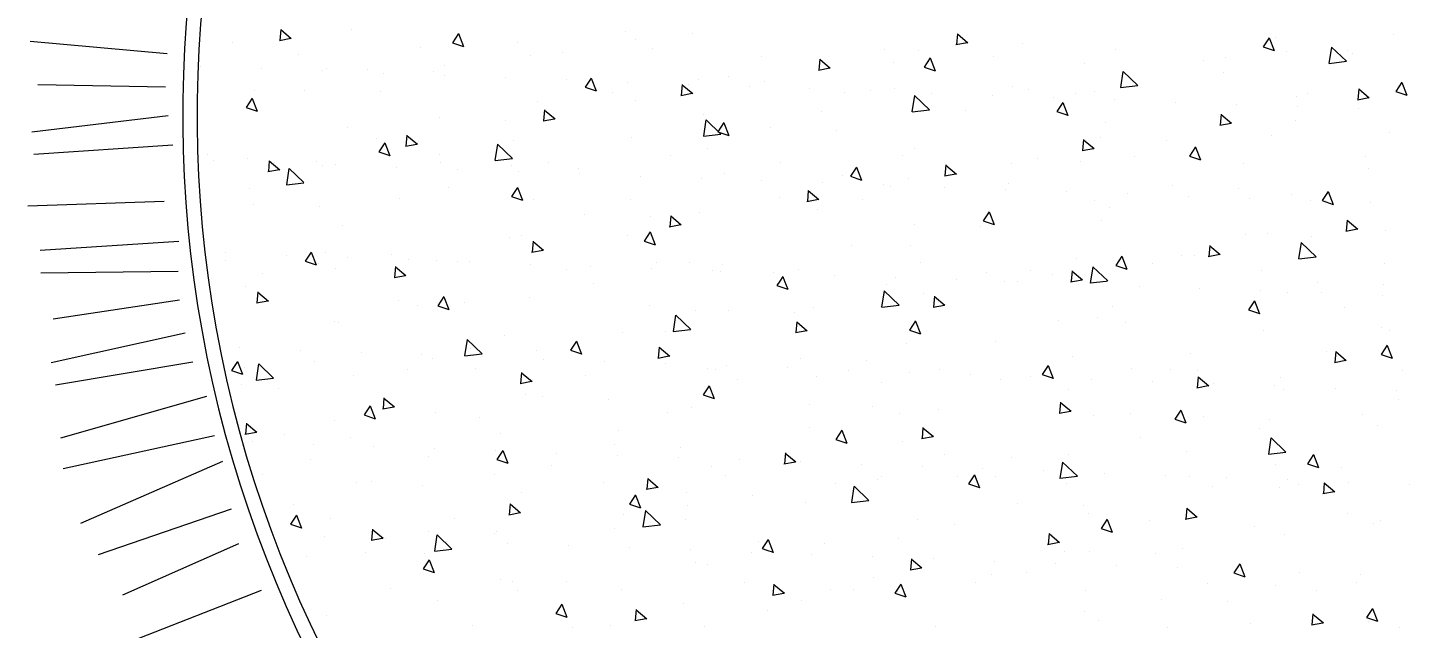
# Model space of a CAD drawing. Header units: metres. Extents: x 2200 to 70418, y 2356 to 27441.
# Drawn here: x 65091 to 66057, y 14057 to 14473 of the extents above; entities that cross this region are included whole.
import ezdxf

# ---------------------------------------------------------------- set-up
doc = ezdxf.new("R2010")
doc.units = ezdxf.units.M
doc.header["$LTSCALE"] = 0.5
doc.layers.get('Defpoints').update_dxf_attribs({"color": 140})
doc.layers.add('I-Furn', color=30, linetype='Continuous', lineweight=18)
doc.styles.add('Arch-Dim', font='romans.shx', dxfattribs={"width": 0.5})
doc.styles.add('DIM_FONT', font='SIMPLEX', dxfattribs={"width": 0.6})
doc.dimstyles.new('Annotative m', dxfattribs={"dimscale": 100, "dimtxt": 2.5, "dimasz": 1.5, "dimexe": 1.5, "dimexo": 1.5, "dimgap": 0.8, "dimtad": 1, "dimlfac": 0.001, "dimzin": 3, "dimdsep": 46, "dimtxsty": 'Arch-Dim', "dimblk": 'ARCHTICK', "dimcen": 2.5, "dimazin": 2, "dimtfac": 0.75, "dimtix": 1, "dimtmove": 2, "dimatfit": 3, "dimfxl": 1, "dimtolj": 1, "dimtzin": 0, "dimarcsym": 0})

# ---------------------------------------------------------------- blocks, each defined once
blk = doc.blocks.new('A$C291A2D05')
at = {"layer": 'I-Furn', "linetype": 'Continuous'}
for p, q in [((958.27, 953.8), (967.16, 957.21)), ((964.54, 949.56), (967.11, 957.23)), ((1237.1, 958.96), (1237.1, 958.96)), ((925.23, 948.11), (925.23, 948.11)), ((958.22, 953.8), (964.54, 949.54)), ((1140.78, 943.62), (1149.68, 947.04)), ((1147.05, 939.39), (1149.63, 947.06)), ((1158.11, 954.31), (1158.11, 954.31)), ((1171.9, 950.02), (1171.9, 950.02)), ((1178.49, 951.43), (1178.49, 951.43)), ((1336.67, 951.85), (1336.67, 951.85)), ((993.02, 945.24), (993.02, 945.24)), ((1060.82, 942.38), (1060.82, 942.38)), ((1084.05, 941.59), (1084.05, 941.59)), ((1098.59, 940.91), (1098.59, 940.91)), ((1105.93, 940.5), (1105.93, 940.5)), ((1128.61, 939.51), (1128.61, 939.51)), ((1130.39, 945.1), (1130.39, 945.1)), ((1140.73, 943.63), (1147.05, 939.36)), ((1262.61, 939.14), (1262.61, 939.14)), ((1323.3, 933.45), (1332.19, 936.87)), ((1329.57, 929.22), (1332.14, 936.89)), ((962.88, 923.89), (969, 931.18)), ((970.35, 922.9), (968.88, 930.86)), ((1009.98, 928.88), (1009.98, 928.88)), ((1018.39, 930.35), (1018.39, 930.35)), ((1041.79, 932.37), (1041.79, 932.37)), ((1196.41, 936.65), (1196.41, 936.65)), ((1264.2, 933.78), (1264.2, 933.78)), ((1323.25, 933.45), (1329.57, 929.19)), ((1332, 930.92), (1332, 930.92)), ((938.49, 919.83), (938.49, 919.83)), ((962.75, 923.89), (970.34, 923.22)), ((970.29, 924.02), (970.29, 924.02)), ((976.58, 923.43), (976.58, 923.43)), ((1053.97, 915.92), (1060.09, 923.21)), ((1061.44, 914.93), (1059.97, 922.89)), ((1188.54, 926.42), (1188.54, 926.42)), ((1299.71, 924.81), (1299.71, 924.81)), ((1305.17, 922.42), (1305.17, 922.42)), ((933.79, 905.03), (943.68, 915.34)), ((935.92, 916.17), (935.92, 916.17)), ((945.09, 903.26), (943.69, 915.32)), ((1053.84, 915.92), (1061.43, 915.25)), ((1114.48, 913.71), (1114.48, 913.71)), ((1144.93, 907.95), (1152.53, 907.28)), ((1145.06, 907.95), (1151.19, 915.24)), ((1152.53, 906.96), (1151.07, 914.92)), ((1225.28, 911.9), (1225.28, 911.9)), ((1235.56, 916.68), (1235.56, 916.68)), ((1257.08, 916.08), (1257.08, 916.08)), ((933.82, 904.92), (945.11, 903.17)), ((1034.03, 902.66), (1040.34, 898.4)), ((1034.08, 902.66), (1042.97, 906.08)), ((1040.35, 898.43), (1042.92, 906.1)), ((1040.42, 901), (1040.42, 901)), ((1104.39, 898.22), (1104.39, 898.22)), ((1145.08, 901.34), (1145.08, 901.34)), ((1170.35, 907.74), (1170.35, 907.74)), ((1236.03, 899.98), (1243.62, 899.32)), ((1236.16, 899.98), (1242.28, 907.27)), ((1243.63, 898.99), (1242.16, 906.95)), ((1327.25, 892.01), (1333.37, 899.3)), ((1334.72, 891.02), (1333.25, 898.98)), ((1040.24, 890.09), (1040.24, 890.09)), ((1065.18, 890.82), (1065.18, 890.82)), ((1069.33, 884.01), (1079.22, 894.32)), ((1080.63, 882.24), (1079.23, 894.3)), ((1096.98, 895.01), (1096.98, 895.01)), ((1216.54, 892.49), (1222.86, 888.23)), ((1216.59, 892.49), (1225.48, 895.9)), ((1222.86, 888.25), (1225.44, 895.93)), ((1311.11, 894.69), (1311.11, 894.69)), ((1327.12, 892.01), (1334.71, 891.35)), ((966.35, 888.28), (966.35, 888.28)), ((968.29, 880.35), (968.29, 880.35)), ((975.03, 881.15), (975.03, 881.15)), ((984.98, 880.26), (984.98, 880.26)), ((1069.35, 883.9), (1080.65, 882.15)), ((1237.05, 881.98), (1237.05, 881.98)), ((1298.16, 882.54), (1298.16, 882.54)), ((936.88, 873.93), (936.88, 873.93)), ((1036.09, 877.48), (1036.09, 877.48)), ((1103.88, 874.62), (1103.88, 874.62)), ((1162.98, 869.26), (1162.98, 869.26)), ((1171.68, 871.75), (1171.68, 871.75)), ((1204.87, 862.99), (1214.76, 873.3)), ((1216.17, 861.22), (1214.77, 873.28)), ((1234.01, 874.41), (1234.01, 874.41)), ((1271.76, 872.33), (1271.76, 872.33)), ((927.27, 866.15), (927.27, 866.15)), ((927.32, 861.7), (933.63, 857.44)), ((927.37, 861.7), (936.26, 865.11)), ((933.64, 857.46), (936.21, 865.14)), ((995.07, 863.29), (995.07, 863.29)), ((1062.86, 860.42), (1062.86, 860.42)), ((1168.81, 865.46), (1168.81, 865.46)), ((1191.87, 861.81), (1191.87, 861.81)), ((1204.89, 862.88), (1216.19, 861.13)), ((1223.67, 865.99), (1223.67, 865.99)), ((1239.47, 868.89), (1239.47, 868.89)), ((1307.27, 866.02), (1307.27, 866.02)), ((1088.92, 856.55), (1088.92, 856.55)), ((1102.85, 855.94), (1102.85, 855.94)), ((1109.83, 851.53), (1116.15, 847.27)), ((1109.88, 851.53), (1118.78, 854.94)), ((1111.67, 851.25), (1111.67, 851.25)), ((1116.15, 847.29), (1118.73, 854.97)), ((1130.66, 857.56), (1130.66, 857.56)), ((1198.46, 854.69), (1198.46, 854.69)), ((1266.25, 851.83), (1266.25, 851.83)), ((1014.85, 843.84), (1014.85, 843.84)), ((1031.77, 840.73), (1031.77, 840.73)), ((1038.7, 847.81), (1038.7, 847.81)), ((1063.57, 844.92), (1063.57, 844.92)), ((1292.35, 841.36), (1298.67, 837.1)), ((1292.4, 841.36), (1301.29, 844.77)), ((1298.67, 837.12), (1301.24, 844.8)), ((1334.05, 848.96), (1334.05, 848.96)), ((940.79, 831.13), (940.79, 831.13)), ((973.49, 838.87), (973.49, 838.87)), ((980.5, 828.36), (986.62, 835.65)), ((987.97, 827.37), (986.5, 835.33)), ((1232.47, 832.13), (1232.47, 832.13)), ((1296.62, 840.26), (1296.62, 840.26)), ((1318.56, 832.79), (1318.56, 832.79)), ((951.57, 830.17), (951.57, 830.17)), ((980.37, 828.36), (987.96, 827.7)), ((1071.59, 820.39), (1077.72, 827.69)), ((1079.06, 819.4), (1077.59, 827.36)), ((1167.26, 823.19), (1167.26, 823.19)), ((1238.35, 822.23), (1238.35, 822.23)), ((943.03, 815.79), (943.03, 815.79)), ((1003.18, 810.57), (1012.07, 813.98)), ((1009.45, 806.33), (1012.02, 814.01)), ((1010.82, 812.93), (1010.82, 812.93)), ((1071.46, 820.39), (1079.06, 819.73)), ((1101.3, 813.67), (1101.3, 813.67)), ((1158.46, 811.72), (1158.46, 811.72)), ((1162.56, 812.42), (1170.15, 811.76)), ((1162.69, 812.42), (1168.81, 819.72)), ((1170.15, 811.43), (1168.69, 819.39)), ((1190.26, 815.9), (1190.26, 815.9)), ((1253.78, 804.45), (1259.9, 811.75)), ((1261.25, 803.46), (1259.78, 811.42)), ((1305.87, 818.92), (1305.87, 818.92)), ((1003.12, 810.57), (1009.44, 806.31)), ((1037.15, 805.53), (1037.15, 805.53)), ((1078.62, 810.06), (1078.62, 810.06)), ((1146.41, 807.2), (1146.41, 807.2)), ((1185.69, 800.4), (1194.58, 803.81)), ((1191.96, 796.16), (1194.54, 803.84)), ((1214.21, 804.33), (1214.21, 804.33)), ((1231.8, 806.2), (1231.8, 806.2)), ((1253.65, 804.45), (1261.24, 803.79)), ((971.95, 796.59), (971.95, 796.59)), ((1030.16, 794.83), (1030.16, 794.83)), ((1078.26, 801.16), (1078.26, 801.16)), ((1157.74, 793.49), (1157.74, 793.49)), ((1185.64, 800.4), (1191.96, 796.14)), ((1282, 801.47), (1282, 801.47)), ((1295.07, 797.98), (1295.07, 797.98)), ((998.36, 790.64), (998.36, 790.64)), ((1230.93, 789.85), (1230.93, 789.85)), ((1285.15, 782.7), (1285.15, 782.7)), ((1316.95, 786.89), (1316.95, 786.89)), ((1336.3, 791.03), (1336.3, 791.03)), ((1083.67, 780.78), (1083.67, 780.78)), ((1165.72, 780.91), (1165.72, 780.91)), ((1262.23, 778.32), (1262.23, 778.32)), ((950.63, 760.3), (960.52, 770.61)), ((961.93, 758.53), (960.53, 770.59)), ((1009.61, 768.06), (1009.61, 768.06)), ((1035.61, 763.26), (1035.61, 763.26)), ((1099.76, 771.39), (1099.76, 771.39)), ((1156.85, 765.81), (1156.85, 765.81)), ((1188.17, 765.6), (1188.17, 765.6)), ((1204.95, 772.14), (1204.95, 772.14)), ((935.54, 755.35), (935.54, 755.35)), ((950.65, 760.19), (961.95, 758.44)), ((970.4, 754.32), (970.4, 754.32)), ((1078.93, 759.44), (1085.25, 755.18)), ((1078.98, 759.44), (1087.88, 762.85)), ((1085.25, 755.2), (1087.83, 762.87)), ((1125.05, 761.63), (1125.05, 761.63)), ((1293.53, 755.7), (1293.53, 755.7)), ((986.09, 748.03), (986.09, 748.03)), ((996.75, 744.73), (996.75, 744.73)), ((1044.85, 751.07), (1044.85, 751.07)), ((1053.89, 745.16), (1053.89, 745.16)), ((1086.17, 739.28), (1096.06, 749.59)), ((1096.18, 748.63), (1096.07, 749.57)), ((1097.47, 737.51), (1096.18, 748.63)), ((1114.11, 752.89), (1114.11, 752.89)), ((1229.38, 747.57), (1229.38, 747.57)), ((1261.45, 749.27), (1267.76, 745.01)), ((1261.5, 749.26), (1270.39, 752.68)), ((1267.77, 745.03), (1270.34, 752.7)), ((964.95, 740.55), (964.95, 740.55)), ((998.12, 732.83), (1004.25, 740.13)), ((1005.59, 731.84), (1004.12, 739.8)), ((1040.04, 740.18), (1040.04, 740.18)), ((1086.19, 739.17), (1096.18, 737.62)), ((1096.18, 737.62), (1097.49, 737.42)), ((1121.68, 742.3), (1121.68, 742.3)), ((1164.17, 738.63), (1164.17, 738.63)), ((1189.48, 739.44), (1189.48, 739.44)), ((1257.27, 736.57), (1257.27, 736.57)), ((1283.54, 736.8), (1283.54, 736.8)), ((1331.63, 743.13), (1331.63, 743.13)), ((945.07, 733.83), (945.07, 733.83)), ((965.98, 727.46), (965.98, 727.46)), ((997.99, 732.83), (1005.58, 732.17)), ((1012.87, 730.97), (1012.87, 730.97)), ((1080.66, 728.11), (1080.66, 728.11)), ((1089.09, 724.86), (1096.18, 724.24)), ((1089.22, 724.86), (1095.34, 732.16)), ((1096.18, 726.61), (1095.21, 731.83)), ((1096.68, 723.87), (1096.18, 726.61)), ((1098.21, 729.11), (1098.21, 729.11)), ((1148.46, 725.24), (1148.46, 725.24)), ((1221.71, 718.25), (1231.6, 728.56)), ((1233.01, 716.49), (1231.61, 728.55)), ((1251.74, 732.61), (1251.74, 732.61)), ((1310.74, 733.87), (1310.74, 733.87)), ((1325.07, 733.71), (1325.07, 733.71)), ((972.22, 718.48), (978.54, 714.22)), ((972.28, 718.47), (981.17, 721.89)), ((978.54, 714.24), (981.12, 721.91)), ((1034.06, 720.98), (1034.06, 720.98)), ((1096.18, 724.24), (1096.68, 724.2)), ((1123.44, 715.72), (1123.44, 715.72)), ((1171.54, 722.05), (1171.54, 722.05)), ((1180.18, 716.89), (1187.77, 716.23)), ((1180.31, 716.89), (1186.43, 724.19)), ((1187.77, 715.9), (1186.31, 723.86)), ((1216.25, 722.38), (1216.25, 722.38)), ((1221.73, 718.15), (1233.03, 716.4)), ((1236.67, 721.16), (1236.67, 721.16)), ((1271.4, 708.92), (1277.52, 716.22)), ((1278.87, 707.93), (1277.4, 715.89)), ((1284.05, 719.51), (1284.05, 719.51)), ((968.86, 712.04), (968.86, 712.04)), ((1091.64, 711.54), (1091.64, 711.54)), ((1154.74, 708.31), (1161.06, 704.04)), ((1154.79, 708.3), (1163.68, 711.72)), ((1161.06, 704.07), (1163.63, 711.74)), ((1162.61, 708.45), (1162.61, 708.45)), ((1227.84, 705.3), (1227.84, 705.3)), ((1271.27, 708.92), (1278.86, 708.26)), ((1291.99, 713.43), (1291.99, 713.43)), ((1011.44, 700.98), (1011.44, 700.98)), ((1088.54, 695.73), (1088.54, 695.73)), ((1162.63, 696.35), (1162.63, 696.35)), ((931.54, 690.46), (931.54, 690.46)), ((963.34, 694.64), (963.34, 694.64)), ((1096.67, 686.83), (1096.67, 686.83)), ((1250.13, 686.71), (1250.13, 686.71)), ((1298.22, 693.04), (1298.22, 693.04)), ((960.82, 683.47), (960.82, 683.47)), ((1014.48, 683.02), (1014.48, 683.02)), ((1028.62, 680.61), (1028.62, 680.61)), ((1032.52, 678.7), (1032.52, 678.7)), ((1096.41, 677.74), (1096.41, 677.74)), ((1218.33, 682.52), (1218.33, 682.52)), ((940.41, 670.31), (940.41, 670.31)), ((967.31, 669.76), (967.31, 669.76)), ((1048.03, 667.34), (1054.35, 663.08)), ((1048.08, 667.34), (1056.97, 670.75)), ((1054.35, 663.11), (1056.93, 670.78)), ((1138.13, 671.96), (1138.13, 671.96)), ((1164.21, 674.88), (1164.21, 674.88)), ((1232, 672.02), (1232, 672.02)), ((1290.44, 671.15), (1290.44, 671.15)), ((1299.8, 669.15), (1299.8, 669.15)), ((1058.23, 661.45), (1058.23, 661.45)), ((1090.03, 665.63), (1090.03, 665.63)), ((1226.29, 663.02), (1226.29, 663.02)), ((1230.55, 657.17), (1236.86, 652.91)), ((1230.6, 657.17), (1239.49, 660.58)), ((1236.87, 652.93), (1239.44, 660.61)), ((1305.49, 658.1), (1305.49, 658.1)), ((924.65, 645.27), (930.78, 652.57)), ((932.12, 644.29), (930.65, 652.25)), ((978.03, 650.89), (978.03, 650.89)), ((1161.09, 654.08), (1161.09, 654.08)), ((924.52, 645.27), (932.11, 644.61)), ((929.93, 644.55), (929.93, 644.55)), ((1015.75, 637.3), (1021.87, 644.6)), ((1023.21, 636.32), (1021.74, 644.28)), ((1095.12, 644.56), (1095.12, 644.56)), ((1231.43, 645.38), (1231.43, 645.38)), ((1264.81, 642.95), (1264.81, 642.95)), ((941.37, 626.38), (950.27, 629.79)), ((947.64, 622.14), (950.22, 629.82)), ((1015.61, 637.3), (1023.21, 636.64)), ((1030.98, 636.42), (1030.98, 636.42)), ((1106.71, 629.33), (1114.3, 628.67)), ((1106.84, 629.33), (1112.96, 636.63)), ((1114.3, 628.34), (1112.84, 636.31)), ((1157.36, 632.67), (1157.36, 632.67)), ((1184.92, 632.43), (1184.92, 632.43)), ((1197.93, 621.36), (1204.05, 628.66)), ((1205.4, 620.37), (1203.93, 628.34)), ((1216.72, 636.62), (1216.72, 636.62)), ((1288.9, 628.87), (1288.9, 628.87)), ((1335.92, 630.21), (1335.92, 630.21)), ((936.09, 618.58), (936.09, 618.58)), ((941.32, 626.38), (947.64, 622.12)), ((965.77, 627.48), (965.77, 627.48)), ((967.46, 615.56), (977.36, 625.87)), ((978.77, 613.79), (977.37, 625.86)), ((1083.3, 619.96), (1083.3, 619.96)), ((1104.72, 621.87), (1104.72, 621.87)), ((1123.89, 616.21), (1132.78, 619.62)), ((1130.16, 611.97), (1132.73, 619.65)), ((1197.8, 621.36), (1205.39, 620.7)), ((1224.75, 620.74), (1224.75, 620.74)), ((1289.02, 613.39), (1295.14, 620.69)), ((1296.49, 612.4), (1295.02, 620.37)), ((967.49, 615.46), (978.78, 613.7)), ((1003.89, 615.71), (1003.89, 615.71)), ((1024.82, 611.36), (1024.82, 611.36)), ((1056.62, 615.54), (1056.62, 615.54)), ((1071.68, 612.85), (1071.68, 612.85)), ((1123.84, 616.21), (1130.16, 611.95)), ((1139.48, 609.98), (1139.48, 609.98)), ((1159.54, 611.8), (1159.54, 611.8)), ((1261.86, 617.5), (1261.86, 617.5)), ((1288.89, 613.39), (1296.48, 612.73)), ((1306.41, 606.04), (1315.3, 609.45)), ((1312.67, 601.8), (1315.25, 609.48)), ((944.62, 600.8), (944.62, 600.8)), ((962.87, 601.52), (962.87, 601.52)), ((1009.24, 607.24), (1009.24, 607.24)), ((1093.58, 602.28), (1093.58, 602.28)), ((1103, 594.54), (1112.9, 604.85)), ((1114.31, 592.77), (1112.91, 604.83)), ((1187.8, 604.78), (1187.8, 604.78)), ((1207.27, 607.12), (1207.27, 607.12)), ((1275.07, 604.25), (1275.07, 604.25)), ((1306.35, 606.04), (1312.67, 601.78)), ((1311.61, 603.42), (1311.61, 603.42)), ((935.17, 594.53), (935.17, 594.53)), ((1029.43, 594.15), (1029.43, 594.15)), ((1030.67, 598.65), (1030.67, 598.65)), ((1098.46, 595.79), (1098.46, 595.79)), ((1103.03, 594.43), (1114.32, 592.68)), ((1113.73, 592.07), (1113.73, 592.07)), ((1166.26, 592.92), (1166.26, 592.92)), ((1231.4, 592.86), (1231.4, 592.86)), ((1234.05, 590.06), (1234.05, 590.06)), ((964.22, 585.21), (964.22, 585.21)), ((1151.51, 582.34), (1151.51, 582.34)), ((1183.31, 586.53), (1183.31, 586.53)), ((1238.54, 573.52), (1248.43, 583.83)), ((1249.85, 571.75), (1248.44, 583.81)), ((1287.35, 586.59), (1287.35, 586.59)), ((1301.85, 587.2), (1301.85, 587.2)), ((1017.13, 575.25), (1023.45, 570.99)), ((1017.18, 575.25), (1026.07, 578.66)), ((1023.45, 571.01), (1026.03, 578.69)), ((1039.67, 579.36), (1039.67, 579.36)), ((1071.31, 571.78), (1071.31, 571.78)), ((1223.2, 578.46), (1223.2, 578.46)), ((1238.57, 573.41), (1249.86, 571.66)), ((1310.36, 573.05), (1310.36, 573.05)), ((965.6, 566.65), (965.6, 566.65)), ((991.41, 561.27), (991.41, 561.27)), ((1023.21, 565.45), (1023.21, 565.45)), ((1158, 569.52), (1158, 569.52)), ((1199.65, 565.08), (1205.96, 560.82)), ((1199.7, 565.08), (1208.59, 568.49)), ((1205.97, 560.84), (1208.54, 568.51)), ((1236.3, 560.34), (1236.3, 560.34)), ((942.27, 549.74), (948.4, 557.04)), ((949.74, 548.76), (948.27, 556.72)), ((978.62, 551.16), (978.62, 551.16)), ((1027.89, 551.87), (1027.89, 551.87)), ((1092.04, 560), (1092.04, 560)), ((1278.2, 553.33), (1278.2, 553.33)), ((1309.99, 557.52), (1309.99, 557.52)), ((942.14, 549.74), (949.74, 549.08)), ((962.68, 542.93), (962.68, 542.93)), ((1033.24, 541.77), (1040.83, 541.11)), ((1033.37, 541.77), (1039.49, 549.07)), ((1040.83, 540.79), (1039.36, 548.75)), ((1046.42, 548.29), (1046.42, 548.29)), ((1114.21, 545.43), (1114.21, 545.43)), ((1124.46, 533.8), (1130.58, 541.1)), ((1162.23, 547.63), (1162.23, 547.63)), ((1182.01, 542.56), (1182.01, 542.56)), ((1197.99, 542.77), (1197.99, 542.77)), ((1285.81, 544.32), (1285.81, 544.32)), ((1088.17, 534.91), (1088.17, 534.91)), ((1118.1, 532.25), (1118.1, 532.25)), ((1124.33, 533.81), (1131.92, 533.14)), ((1131.92, 532.82), (1130.46, 540.78)), ((1149.9, 536.44), (1149.9, 536.44)), ((1215.55, 525.83), (1221.67, 533.13)), ((1223.02, 524.85), (1221.55, 532.81)), ((1221.66, 536.19), (1221.66, 536.19)), ((1249.8, 539.7), (1249.8, 539.7)), ((1317.6, 536.84), (1317.6, 536.84)), ((1014.1, 522.2), (1014.1, 522.2)), ((1037.9, 521.69), (1037.9, 521.69)), ((1092.94, 524.12), (1096.18, 521.93)), ((1092.99, 524.11), (1096.18, 525.34)), ((1096.18, 525.34), (1101.88, 527.53)), ((1096.18, 521.93), (1099.25, 519.86)), ((1099.26, 519.88), (1101.83, 527.55)), ((1156.45, 527.24), (1156.45, 527.24)), ((1215.42, 525.84), (1223.01, 525.17)), ((1306.64, 517.86), (1312.77, 525.16)), ((1314.11, 516.88), (1312.64, 524.84)), ((989.8, 515.36), (989.8, 515.36)), ((1090.49, 517.72), (1090.49, 517.72)), ((1275.45, 513.95), (1276.91, 512.97)), ((1275.5, 513.94), (1284.4, 517.36)), ((1276.91, 512.97), (1281.77, 509.68)), ((1281.77, 509.71), (1282.87, 512.97)), ((1282.87, 512.97), (1284.35, 517.38)), ((1306.51, 517.87), (1314.1, 517.2)), ((1324.68, 513.76), (1324.68, 513.76)), ((940.04, 509.49), (940.04, 509.49)), ((958, 511.18), (958, 511.18)), ((1026.34, 509.59), (1026.34, 509.59)), ((1244.79, 503.24), (1244.79, 503.24)), ((1276.59, 507.43), (1276.59, 507.43)), ((961.14, 500.65), (961.14, 500.65)), ((1164.59, 492.68), (1164.59, 492.68)), ((1220.12, 493.91), (1220.12, 493.91)), ((1284.26, 502.04), (1284.26, 502.04)), ((1305.12, 497.28), (1305.12, 497.28)), ((953.89, 486.26), (953.89, 486.26)), ((986.23, 483.16), (992.55, 478.89)), ((986.28, 483.15), (995.17, 486.57)), ((992.55, 478.92), (995.12, 486.59)), ((1021.69, 483.4), (1021.69, 483.4)), ((1116.49, 486.35), (1116.49, 486.35)), ((1154.91, 484.97), (1154.91, 484.97)), ((1231.05, 484.56), (1231.05, 484.56)), ((984.3, 470.83), (994.19, 481.14)), ((995.61, 469.06), (994.2, 481.12)), ((1084.69, 482.16), (1084.69, 482.16)), ((1088.95, 475.44), (1088.95, 475.44)), ((1089.48, 480.53), (1089.48, 480.53)), ((1157.28, 477.67), (1157.28, 477.67)), ((1168.8, 472.98), (1177.69, 476.39)), ((1175.06, 468.75), (1177.64, 476.42)), ((1225.07, 474.8), (1225.07, 474.8)), ((956.39, 465.27), (956.39, 465.27)), ((980.67, 469.2), (980.67, 469.2)), ((984.33, 470.72), (995.62, 468.97)), ((1004.49, 471.6), (1004.49, 471.6)), ((1024.8, 467.31), (1024.8, 467.31)), ((1048.46, 466.34), (1048.46, 466.34)), ((1156.99, 471.85), (1156.99, 471.85)), ((1168.74, 472.98), (1175.06, 468.72)), ((1291.27, 463.67), (1291.27, 463.67)), ((1292.87, 471.94), (1292.87, 471.94)), ((1335.55, 469.39), (1335.55, 469.39)), ((924.59, 461.08), (924.59, 461.08)), ((959.59, 458.37), (959.59, 458.37)), ((959.77, 454.22), (967.36, 453.55)), ((959.9, 454.21), (966.02, 461.51)), ((967.36, 453.23), (965.89, 461.19)), ((1082.93, 459.14), (1082.93, 459.14)), ((1116.26, 463.47), (1116.26, 463.47)), ((1119.84, 449.81), (1129.73, 460.12)), ((1131.15, 448.04), (1129.74, 460.1)), ((1184.05, 460.61), (1184.05, 460.61)), ((1243.18, 457.34), (1243.18, 457.34)), ((1251.85, 457.74), (1251.85, 457.74)), ((1261.49, 456.68), (1261.49, 456.68)), ((1282.72, 459.76), (1282.72, 459.76)), ((1319.64, 454.88), (1319.64, 454.88)), ((1008.86, 446.42), (1008.86, 446.42)), ((1050.86, 446.25), (1058.45, 445.58)), ((1050.99, 446.24), (1057.11, 453.54)), ((1058.45, 445.26), (1056.98, 453.22)), ((1119.87, 449.7), (1131.16, 447.95)), ((1142.08, 438.27), (1148.2, 445.57)), ((1149.54, 437.29), (1148.08, 445.25)), ((1211.38, 453.15), (1211.38, 453.15)), ((1218.57, 451.63), (1218.57, 451.63)), ((1062.09, 432.02), (1070.98, 435.43)), ((1068.36, 427.78), (1070.93, 435.46)), ((1083.08, 436.26), (1083.08, 436.26)), ((1131.18, 442.59), (1131.18, 442.59)), ((1141.95, 438.28), (1149.54, 437.61)), ((1153.36, 442.69), (1153.36, 442.69)), ((1187.42, 443.97), (1187.42, 443.97)), ((1233.17, 430.31), (1239.3, 437.6)), ((1240.64, 429.32), (1239.17, 437.28)), ((1255.38, 428.79), (1265.27, 439.1)), ((1266.69, 427.02), (1265.28, 439.08)), ((934.8, 433.71), (934.8, 433.71)), ((1023.25, 425.04), (1023.25, 425.04)), ((1051.28, 432.07), (1051.28, 432.07)), ((1062.04, 432.02), (1068.35, 427.76)), ((1087.4, 433.17), (1087.4, 433.17)), ((1113.36, 431.25), (1113.36, 431.25)), ((1233.04, 430.31), (1240.63, 429.64)), ((1244.6, 421.85), (1253.5, 425.26)), ((1250.87, 417.61), (1253.45, 425.29)), ((1255.41, 428.68), (1266.7, 426.93)), ((1324.27, 422.34), (1330.39, 429.63)), ((1331.73, 421.35), (1330.26, 429.31)), ((928.62, 421.7), (928.62, 421.7)), ((958.05, 416.09), (958.05, 416.09)), ((971.08, 421.51), (971.08, 421.51)), ((996.42, 418.84), (996.42, 418.84)), ((1039.29, 418.54), (1039.29, 418.54)), ((1064.21, 415.98), (1064.21, 415.98)), ((1244.55, 421.85), (1250.87, 417.59)), ((1281.17, 417.48), (1281.17, 417.48)), ((1324.13, 422.34), (1331.72, 421.67)), ((922.98, 415.18), (922.98, 415.18)), ((965.23, 405.83), (965.23, 405.83)), ((1132.01, 413.11), (1132.01, 413.11)), ((1199.8, 410.25), (1199.8, 410.25)), ((1209.77, 407.24), (1209.77, 407.24)), ((1217.03, 409.35), (1217.03, 409.35)), ((1257.86, 413.58), (1257.86, 413.58)), ((1267.6, 407.38), (1267.6, 407.38)), ((1309.99, 412.23), (1309.99, 412.23)), ((1151.82, 400.41), (1151.82, 400.41)), ((1177.97, 403.06), (1177.97, 403.06)), ((1235.92, 399.52), (1235.92, 399.52)), ((1335.4, 404.52), (1335.4, 404.52)), ((955.33, 391.06), (961.64, 386.8)), ((955.38, 391.06), (964.27, 394.47)), ((961.65, 386.82), (964.22, 394.5)), ((1085.86, 390.89), (1085.86, 390.89)), ((1097.77, 392.5), (1097.77, 392.5)), ((1161.86, 386.81), (1161.86, 386.81)), ((1017.87, 381.98), (1017.87, 381.98)), ((1021.71, 382.76), (1021.71, 382.76)), ((1049.67, 386.17), (1049.67, 386.17)), ((1137.84, 380.89), (1144.16, 376.63)), ((1137.9, 380.89), (1146.79, 384.3)), ((1144.16, 376.65), (1146.74, 384.33)), ((1336.45, 378.23), (1336.45, 378.23)), ((937.67, 371.42), (937.67, 371.42)), ((956.5, 373.82), (956.5, 373.82)), ((1087.79, 374.1), (1087.79, 374.1)), ((1215.48, 367.08), (1215.48, 367.08)), ((1279.63, 375.21), (1279.63, 375.21)), ((1304.66, 374.05), (1304.66, 374.05)), ((1320.36, 370.72), (1326.68, 366.46)), ((1320.41, 370.72), (1329.3, 374.13)), ((1326.68, 366.48), (1329.25, 374.16)), ((977.39, 358.69), (984.98, 358.02)), ((977.52, 358.69), (983.64, 365.98)), ((984.98, 357.7), (983.51, 365.66)), ((1013.73, 361.38), (1013.73, 361.38)), ((1068.61, 350.72), (1074.73, 358.01)), ((1076.07, 349.73), (1074.61, 357.69)), ((1150.28, 358.13), (1150.28, 358.13)), ((1224.45, 363.49), (1224.45, 363.49)), ((939.67, 348.67), (939.67, 348.67)), ((971.69, 353.94), (971.69, 353.94)), ((1039.48, 351.08), (1039.48, 351.08)), ((1068.48, 350.72), (1076.07, 350.05)), ((1084.31, 348.61), (1084.31, 348.61)), ((1107.28, 348.22), (1107.28, 348.22)), ((1144.56, 352.97), (1144.56, 352.97)), ((1159.7, 342.75), (1165.83, 350.04)), ((1167.17, 341.76), (1165.7, 349.72)), ((1176.36, 357.15), (1176.36, 357.15)), ((930.67, 339.75), (930.67, 339.75)), ((1020.17, 340.48), (1020.17, 340.48)), ((1031.13, 339.93), (1037.45, 335.67)), ((1031.19, 339.93), (1040.08, 343.34)), ((1037.45, 335.69), (1040.03, 343.37)), ((1064.36, 342.41), (1064.36, 342.41)), ((1159.57, 342.75), (1167.16, 342.08)), ((1175.07, 345.35), (1175.07, 345.35)), ((1242.87, 342.49), (1242.87, 342.49)), ((1250.79, 334.78), (1256.92, 342.07)), ((1258.26, 333.79), (1256.79, 341.75)), ((1310.66, 339.62), (1310.66, 339.62)), ((954.96, 331.54), (954.96, 331.54)), ((984.46, 331.89), (984.46, 331.89)), ((998.47, 336.88), (998.47, 336.88)), ((1001.14, 326.09), (1011.03, 336.4)), ((1012.44, 324.33), (1011.04, 336.39)), ((1016.26, 336.08), (1016.26, 336.08)), ((1066.26, 334.02), (1066.26, 334.02)), ((1134.06, 331.16), (1134.06, 331.16)), ((1213.65, 329.76), (1219.97, 325.5)), ((1213.7, 329.75), (1222.6, 333.17)), ((1219.97, 325.52), (1222.55, 333.19)), ((1250.66, 334.78), (1258.25, 334.12)), ((1278.09, 332.93), (1278.09, 332.93)), ((1304.74, 336.46), (1304.74, 336.46)), ((1001.16, 325.99), (1012.46, 324.24)), ((1201.85, 328.29), (1201.85, 328.29)), ((1213.94, 324.8), (1213.94, 324.8)), ((1230.68, 323.75), (1230.68, 323.75)), ((1269.65, 325.43), (1269.65, 325.43)), ((1271.25, 323.96), (1271.25, 323.96)), ((1303.04, 328.14), (1303.04, 328.14)), ((1136.68, 305.07), (1146.57, 315.38)), ((1147.98, 303.31), (1146.58, 315.37)), ((1148.73, 315.86), (1148.73, 315.86)), ((1156.62, 311.03), (1156.62, 311.03)), ((1191.04, 313.4), (1191.04, 313.4)), ((924.48, 298.96), (933.37, 302.38)), ((930.75, 294.73), (933.32, 302.4)), ((1082.77, 306.33), (1082.77, 306.33)), ((1111.15, 302.88), (1111.15, 302.88)), ((1136.7, 304.97), (1148, 303.22)), ((1142.95, 307.06), (1142.95, 307.06)), ((1335.18, 308.57), (1335.18, 308.57)), ((924.43, 298.97), (930.74, 294.71)), ((1018.62, 298.2), (1018.62, 298.2)), ((1030.95, 292.32), (1030.95, 292.32)), ((1082.55, 298.32), (1082.55, 298.32)), ((1106.99, 288.79), (1115.89, 292.21)), ((1113.26, 284.56), (1115.84, 292.23)), ((1261.11, 295.86), (1261.11, 295.86)), ((1272.22, 284.05), (1282.11, 294.36)), ((1276.54, 290.65), (1276.54, 290.65)), ((1283.52, 282.28), (1282.12, 294.35)), ((946.42, 289.39), (946.42, 289.39)), ((951.05, 281.8), (951.05, 281.8)), ((953.41, 289.26), (953.41, 289.26)), ((982.85, 285.99), (982.85, 285.99)), ((1008.49, 285.61), (1008.49, 285.61)), ((1014.22, 286.52), (1014.22, 286.52)), ((1082.01, 283.66), (1082.01, 283.66)), ((1106.94, 288.8), (1113.26, 284.54)), ((1149.81, 280.8), (1149.81, 280.8)), ((1187.05, 283.15), (1187.05, 283.15)), ((1212.39, 282.52), (1212.39, 282.52)), ((1272.24, 283.95), (1283.54, 282.19)), ((1289.51, 278.62), (1298.4, 282.04)), ((1295.78, 274.39), (1298.35, 282.06)), ((1317.73, 284.38), (1317.73, 284.38)), ((934.42, 272.89), (934.42, 272.89)), ((995.14, 263.16), (1001.26, 270.45)), ((1112.98, 270.43), (1112.98, 270.43)), ((1147.19, 273.58), (1147.19, 273.58)), ((1217.6, 277.93), (1217.6, 277.93)), ((1237.84, 273.87), (1237.84, 273.87)), ((1269.63, 278.05), (1269.63, 278.05)), ((1285.4, 275.07), (1285.4, 275.07)), ((1289.46, 278.63), (1295.77, 274.36)), ((995.01, 263.16), (1002.6, 262.5)), ((1002.6, 262.17), (1001.13, 270.13)), ((1081.22, 264.06), (1081.22, 264.06)), ((1086.23, 255.19), (1092.35, 262.48)), ((1093.69, 254.2), (1092.23, 262.16)), ((1157.63, 263.31), (1157.63, 263.31)), ((1000.29, 247.83), (1009.18, 251.25)), ((1006.55, 243.6), (1009.13, 251.27)), ((1017.08, 255.93), (1017.08, 255.93)), ((1038.92, 257.72), (1038.92, 257.72)), ((1077.74, 252.79), (1077.74, 252.79)), ((1086.1, 255.19), (1093.69, 254.53)), ((1109.54, 256.97), (1109.54, 256.97)), ((1177.32, 247.22), (1183.45, 254.51)), ((1184.79, 246.23), (1183.32, 254.19)), ((1309.61, 251.42), (1309.61, 251.42)), ((951.87, 246.98), (951.87, 246.98)), ((964.85, 245.01), (964.85, 245.01)), ((997.54, 242.23), (997.54, 242.23)), ((1000.23, 247.84), (1006.55, 243.57)), ((1177.19, 247.22), (1184.78, 246.56)), ((1268.42, 239.25), (1274.54, 246.55)), ((1275.88, 238.26), (1274.41, 246.22)), ((1275, 248.37), (1275, 248.37)), ((949.44, 235.9), (949.44, 235.9)), ((1182.75, 237.66), (1189.07, 233.4)), ((1182.8, 237.66), (1191.69, 241.07)), ((1189.07, 233.43), (1191.64, 241.1)), ((1210.85, 240.24), (1210.85, 240.24)), ((1235.55, 238.7), (1235.55, 238.7)), ((1268.28, 239.25), (1275.88, 238.59)), ((1284.32, 234.29), (1284.32, 234.29)), ((921.69, 224.49), (921.69, 224.49)), ((1145.64, 231.3), (1145.64, 231.3)), ((1161.48, 225.99), (1161.48, 225.99)), ((1204.43, 223.78), (1204.43, 223.78)), ((1236.23, 227.96), (1236.23, 227.96)), ((989.49, 221.63), (989.49, 221.63)), ((1015.53, 213.65), (1015.53, 213.65)), ((1057.28, 218.76), (1057.28, 218.76)), ((1079.68, 221.78), (1079.68, 221.78)), ((1087.42, 213.28), (1087.42, 213.28)), ((1124.23, 213.22), (1124.23, 213.22)), ((1125.08, 215.9), (1125.08, 215.9)), ((1192.87, 213.03), (1192.87, 213.03)), ((948.47, 207.43), (948.47, 207.43)), ((950.33, 204.71), (950.33, 204.71)), ((1016.26, 204.57), (1016.26, 204.57)), ((1076.13, 206.88), (1076.13, 206.88)), ((1260.67, 210.17), (1260.67, 210.17)), ((1273.45, 206.1), (1273.45, 206.1)), ((1328.46, 207.31), (1328.46, 207.31)), ((1013.36, 200.56), (1013.36, 200.56)), ((1044.33, 202.7), (1044.33, 202.7)), ((1076.04, 196.7), (1082.36, 192.44)), ((1076.09, 196.7), (1084.99, 200.11)), ((1082.36, 192.46), (1084.94, 200.14)), ((1084.06, 201.7), (1084.06, 201.7)), ((1151.85, 198.84), (1151.85, 198.84)), ((1209.3, 197.97), (1209.3, 197.97)), ((1219.65, 195.98), (1219.65, 195.98)), ((1331.12, 194.76), (1331.12, 194.76)), ((939.29, 187.85), (939.29, 187.85)), ((964.13, 192.14), (964.13, 192.14)), ((1017.98, 181.36), (1027.87, 191.67)), ((1029.28, 179.59), (1027.88, 191.65)), ((1144.1, 189.02), (1144.1, 189.02)), ((1250.91, 184.2), (1250.91, 184.2)), ((1258.56, 186.53), (1264.87, 182.27)), ((1258.61, 186.53), (1267.5, 189.94)), ((1264.88, 182.29), (1267.45, 189.97)), ((1287.44, 193.11), (1287.44, 193.11)), ((921.54, 175.6), (929.13, 174.94)), ((921.67, 175.6), (927.79, 182.89)), ((929.13, 174.61), (927.66, 182.57)), ((1012.76, 167.63), (1018.88, 174.93)), ((1018, 181.25), (1029.3, 179.5)), ((1020.22, 166.64), (1018.75, 174.6)), ((1078.14, 179.5), (1078.14, 179.5)), ((1202.82, 177.87), (1202.82, 177.87)), ((1012.63, 167.63), (1020.22, 166.97)), ((1013.99, 171.37), (1013.99, 171.37)), ((1103.85, 159.66), (1109.98, 166.96)), ((1111.32, 158.67), (1109.85, 166.63)), ((1153.52, 160.34), (1163.41, 170.65)), ((1164.82, 158.57), (1163.42, 170.63)), ((1171.02, 173.69), (1171.02, 173.69)), ((948.78, 162.43), (948.78, 162.43)), ((964.22, 157.07), (964.22, 157.07)), ((969.33, 155.74), (975.65, 151.48)), ((969.39, 155.74), (978.28, 159.15)), ((975.65, 151.5), (978.23, 159.18)), ((1042.72, 156.79), (1042.72, 156.79)), ((1090.82, 163.13), (1090.82, 163.13)), ((1103.72, 159.66), (1111.31, 159)), ((1153.54, 160.23), (1164.84, 158.48)), ((1194.95, 151.69), (1201.07, 158.99)), ((1202.41, 150.7), (1200.94, 158.66)), ((1207.76, 155.69), (1207.76, 155.69)), ((1230.31, 162.93), (1230.31, 162.93)), ((1010.92, 152.61), (1010.92, 152.61)), ((1032.01, 154.21), (1032.01, 154.21)), ((1099.81, 151.34), (1099.81, 151.34)), ((1142.55, 146.75), (1142.55, 146.75)), ((1151.85, 145.57), (1158.17, 141.31)), ((1151.9, 145.57), (1160.79, 148.98)), ((1156.24, 150.21), (1156.24, 150.21)), ((1158.17, 141.33), (1160.74, 149.01)), ((1167.6, 148.48), (1167.6, 148.48)), ((1194.81, 151.69), (1202.41, 151.03)), ((930.72, 142.05), (930.72, 142.05)), ((1076.59, 137.22), (1076.59, 137.22)), ((1082.18, 137.5), (1082.18, 137.5)), ((1012.44, 129.09), (1012.44, 129.09)), ((947.24, 120.15), (947.24, 120.15)), ((1008.11, 124.79), (1008.11, 124.79))]:
    blk.add_line(p, q, dxfattribs=at)
at = {"layer": 'I-Furn'}
for p, q in [((1310.73, 161.88), (1346.37, 70.93)), ((1278.47, 146.31), (1314.18, 65.64)), ((1254.45, 141.26), (1286.01, 48.82)), ((1203.45, 129.56), (1226.34, 24.64)), ((1221.43, 135.19), (1264.45, 36.45)), ((1176.35, 123.92), (1205.14, 22.76)), ((1132.34, 109.32), (1152.96, 16.19)), ((1152.46, 114.53), (1168.37, 19.27)), ((938.38, 96.74), (929.97, 1.72)), ((981.41, 97.4), (992.74, 2.69)), ((1001.95, 100.6), (1008.38, 4.24)), ((1068.8, 104.93), (1074.88, 8.55)), ((1089.59, 104.42), (1090.59, 9.04)), ((1109.37, 105.24), (1122.47, 17.57)), ((961.68, 95.65), (960.03, 7.03)), ((1041.02, 94.59), (1044.07, 0))]:
    blk.add_line(p, q, dxfattribs=at)
for radius in [839.23, 829.23]:
    blk.add_arc((982.05, 946.82), radius, 129.18671, 1.37241, dxfattribs=at)
at = {"layer": 'I-Furn', "style": 'DIM_FONT', "oblique": -180, "text_generation_flag": 4, "width": 0.8, "flags": 9}
for tag in ['XSIZE', 'YSIZE']:
    blk.add_attdef(tag, (1951.78, 2966.92), '', height=0.5, rotation=180, dxfattribs=at)
blk = doc.blocks.new('_ArchTick')
at = {"color": 0, "linetype": 'ByBlock', "const_width": 0.15}
blk.add_lwpolyline([(-0.5, -0.5), (0.5, 0.5)], dxfattribs=at)
blk = doc.blocks.new('*D612')
at = {"color": 0, "lineweight": -2, "transparency": 16777216}
for p, q in [((66326.97, 24443.88), (69197.51, 24443.88)), ((69122.51, 24443.88), (69122.51, 10372)), ((65226.97, 10372), (69197.51, 10372))]:
    blk.add_line(p, q, dxfattribs=at)
at = {"layer": 'Defpoints', "color": 0, "transparency": 16777216}
for p in [(66251.97, 24443.88), (65151.97, 10372), (69122.51, 10372)]:
    blk.add_point(p, dxfattribs=at)
at = {"color": 0, "lineweight": -2, "transparency": 16777216, "xscale": 75, "yscale": 75, "zscale": 75}
for p, rotation in [((69122.51, 24443.88), 90), ((69122.51, 10372), 270)]:
    blk.add_blockref('_ArchTick', p, dxfattribs=dict(at, rotation=rotation))
at = {"color": 0, "transparency": 16777216, "insert": (69020.01, 17407.94), "char_height": 125, "attachment_point": 5, "rotation": 90, "style": 'Arch-Dim'}
blk.add_mtext('\\A1;14.07m', dxfattribs=at)

msp = doc.modelspace()

# ---------------------------------------------------------------- block references
at = {"rotation": 270}
msp.add_blockref('A$C291A2D05', (65091.136, 15393.922), dxfattribs=at)

# ---------------------------------------------------------------- dimensions: what is measured, and where the dimension line sits
dim = msp.add_linear_dim(base=(69122.509, 10372), p1=(66251.969, 24443.879), p2=(65151.97, 10372), angle=90, dimstyle='Annotative m', override={"dimpost": 'm'})
dim.commit()
dim.dimension.update_dxf_attribs({"geometry": '*D612', "text_midpoint": (69020.009, 17407.94)})

doc.saveas('drawing.dxf')
